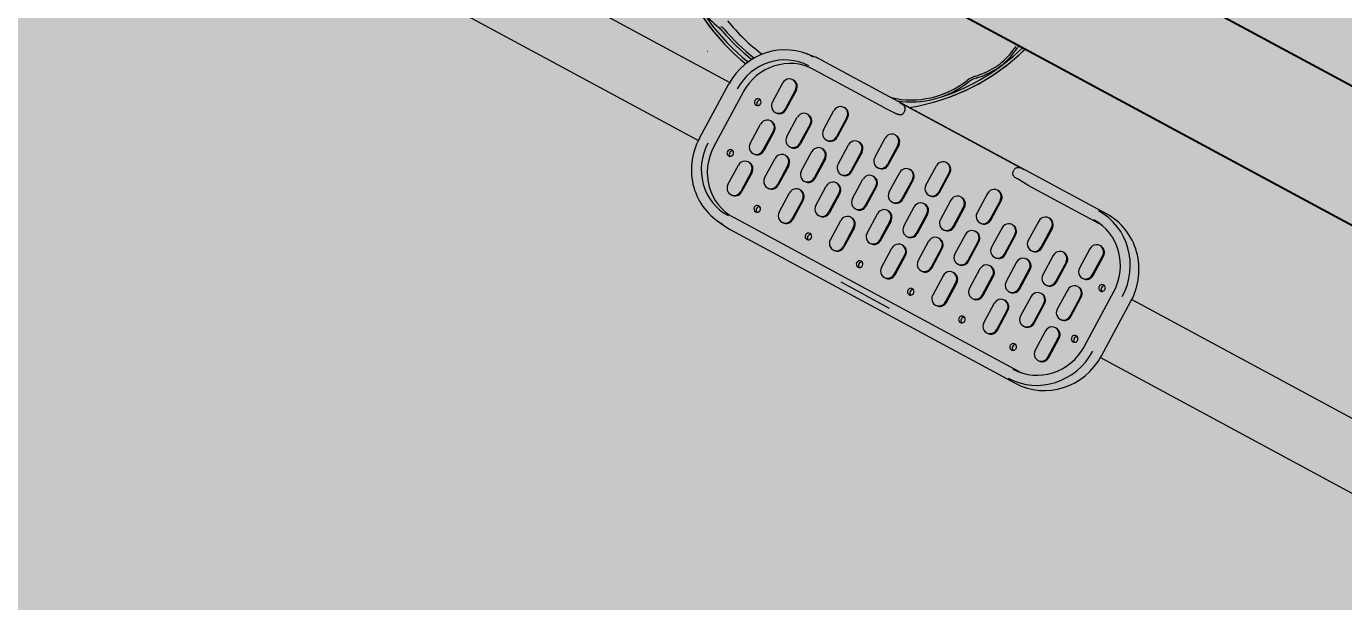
# Model space of a CAD drawing. Header units: millimetres. Extents: x 460 to 723, y 360 to 962.
# Drawn here: x 584.352 to 585.799, y 570.209 to 570.841 of the extents above; entities that cross this region are included whole.
import ezdxf
from ezdxf.lldxf.tags import DXFTag

# ---------------------------------------------------------------- set-up
doc = ezdxf.new("R2010")
doc.units = ezdxf.units.MM
doc.layers.get('0').update_dxf_attribs({"true_color": 0xc2ced6})
for name, color, linetype in [('Default', 7, 'Continuous'), ('DV1_Predeterminado', 7, 'Continuous'), ('G-ACOTADO LOTES', 251, 'Continuous')]:
    doc.layers.add(name, color=color, linetype=linetype)
doc.layers.add('Menorca-Parques-A-Bruñas', color=252, linetype='Continuous', lineweight=5)
doc.styles.add('01COTAS', font='romans.shx')
tags = doc.linetypes.add('DOT2', pattern=[3.175, 0, -3.175]).pattern_tags.tags
tags[6:7] = [DXFTag(74, 4), DXFTag(75, 0), DXFTag(340, '0'), DXFTag(46, 0.0), DXFTag(50, 0.0), DXFTag(44, 0.0), DXFTag(45, 0.0)]
tags[4:5] = [DXFTag(74, 4), DXFTag(75, 0), DXFTag(340, '0'), DXFTag(46, 0.0), DXFTag(50, 0.0), DXFTag(44, 0.0), DXFTag(45, 0.0)]
doc.dimstyles.new('DIM-50-PLANTA', dxfattribs={"dimscale": 0.05, "dimtxt": 2, "dimasz": 2, "dimexe": 2, "dimexo": 2, "dimgap": 1, "dimtad": 1, "dimzin": 4, "dimdsep": 46, "dimtxsty": '01COTAS', "dimblk": 'ARCHTICK', "dimcen": 25, "dimclrd": 256, "dimclre": 256, "dimclrt": 2, "dimadec": 0, "dimazin": 3, "dimtfac": 1, "dimtmove": 2, "dimatfit": 3, "dimfxl": 2, "dimtolj": 1, "dimtzin": 0, "dimarcsym": 0})

# ---------------------------------------------------------------- blocks, each defined once
blk = doc.blocks.new('SE')
at = {"color": 12}
for p, q in [((125.955, 98.385), (113.519, 98.385)), ((113.517, 96.16), (125.955, 96.16))]:
    blk.add_line(p, q, dxfattribs=at)
at = {"color": 252, "lineweight": 0}
for p, q in [((113.017, 94.213), (112.862, 94.193)), ((119.05, 94.222), (113.158, 94.222)), ((117.346, 94.217), (114.785, 94.217)), ((114.785, 94.217), (114.803, 94.217)), ((117.346, 94.217), (117.327, 94.217)), ((114.575, 94.003), (113.11, 94.003)), ((114.575, 94.003), (114.795, 94.011)), ((114.926, 94.089), (114.926, 94.131)), ((117.187, 94.089), (117.187, 94.131)), ((117.538, 94.003), (117.318, 94.011)), ((117.538, 94.003), (119.002, 94.003)), ((112.732, 93.122), (112.732, 93.522)), ((112.882, 93.66), (112.865, 93.66)), ((112.997, 93.522), (112.997, 93.122)), ((113.014, 93.522), (113.014, 93.122)), ((113.79, 93.122), (113.79, 93.522)), ((113.94, 93.66), (113.923, 93.66)), ((114.055, 93.522), (114.055, 93.122)), ((114.072, 93.522), (114.072, 93.122)), ((114.849, 93.122), (114.849, 93.522)), ((114.998, 93.66), (114.981, 93.66)), ((115.113, 93.522), (115.113, 93.122)), ((115.13, 93.522), (115.13, 93.122)), ((115.907, 93.122), (115.907, 93.522)), ((116.056, 93.66), (116.039, 93.66)), ((116.171, 93.122), (116.171, 93.522)), ((116.189, 93.122), (116.189, 93.522)), ((116.965, 93.522), (116.965, 93.122)), ((117.115, 93.66), (117.097, 93.66)), ((117.23, 93.122), (117.23, 93.522)), ((117.247, 93.122), (117.247, 93.522)), ((118.023, 93.522), (118.023, 93.122)), ((118.173, 93.66), (118.156, 93.66)), ((118.288, 93.122), (118.288, 93.522)), ((118.305, 93.122), (118.305, 93.522)), ((119.082, 93.522), (119.082, 93.122)), ((119.231, 93.66), (119.214, 93.66)), ((119.346, 93.122), (119.346, 93.522)), ((119.363, 93.122), (119.363, 93.522)), ((111.246, 93.379), (111.253, 93.378)), ((102.48, 93.072), (111.878, 93.072)), ((111.875, 93.035), (111.875, 91.91)), ((112.178, 93.035), (112.178, 91.91)), ((113.261, 92.697), (113.261, 93.097)), ((113.411, 93.235), (113.394, 93.235)), ((113.526, 93.097), (113.526, 92.697)), ((113.543, 93.097), (113.543, 92.697)), ((114.32, 92.697), (114.32, 93.097)), ((114.469, 93.235), (114.452, 93.235)), ((114.584, 93.097), (114.584, 92.697)), ((114.601, 93.097), (114.601, 92.697)), ((115.378, 92.697), (115.378, 93.097)), ((115.527, 93.235), (115.51, 93.235)), ((115.642, 93.097), (115.642, 92.697)), ((115.659, 93.097), (115.659, 92.697)), ((116.436, 93.097), (116.436, 92.697)), ((116.585, 93.235), (116.568, 93.235)), ((116.701, 92.697), (116.701, 93.097)), ((116.718, 92.697), (116.718, 93.097)), ((117.494, 93.097), (117.494, 92.697)), ((117.644, 93.235), (117.627, 93.235)), ((117.759, 92.697), (117.759, 93.097)), ((117.776, 92.697), (117.776, 93.097)), ((118.552, 93.097), (118.552, 92.697)), ((118.702, 93.235), (118.685, 93.235)), ((118.817, 92.697), (118.817, 93.097)), ((118.834, 92.697), (118.834, 93.097)), ((119.835, 93.035), (119.835, 91.91)), ((120.192, 93.072), (126.742, 93.072)), ((120.193, 91.91), (120.193, 93.035)), ((112.865, 92.985), (112.882, 92.985)), ((112.882, 92.81), (112.865, 92.81)), ((113.923, 92.985), (113.94, 92.985)), ((113.94, 92.81), (113.923, 92.81)), ((114.981, 92.985), (114.998, 92.985)), ((114.998, 92.81), (114.981, 92.81)), ((116.039, 92.985), (116.056, 92.985)), ((116.056, 92.81), (116.039, 92.81)), ((117.097, 92.985), (117.115, 92.985)), ((117.115, 92.81), (117.097, 92.81)), ((118.156, 92.985), (118.173, 92.985)), ((118.173, 92.81), (118.156, 92.81)), ((119.214, 92.985), (119.231, 92.985)), ((119.231, 92.81), (119.214, 92.81)), ((112.732, 92.272), (112.732, 92.672)), ((112.997, 92.672), (112.997, 92.272)), ((113.014, 92.672), (113.014, 92.272)), ((113.394, 92.56), (113.411, 92.56)), ((113.79, 92.272), (113.79, 92.672)), ((114.055, 92.672), (114.055, 92.272)), ((114.072, 92.672), (114.072, 92.272)), ((114.452, 92.56), (114.469, 92.56)), ((114.849, 92.272), (114.849, 92.672)), ((115.113, 92.672), (115.113, 92.272)), ((115.13, 92.672), (115.13, 92.272)), ((115.51, 92.56), (115.527, 92.56)), ((115.907, 92.272), (115.907, 92.672)), ((116.171, 92.272), (116.171, 92.672)), ((116.189, 92.272), (116.189, 92.672)), ((116.568, 92.56), (116.585, 92.56)), ((116.965, 92.672), (116.965, 92.272)), ((117.23, 92.272), (117.23, 92.672)), ((117.247, 92.272), (117.247, 92.672)), ((117.627, 92.56), (117.644, 92.56)), ((118.023, 92.672), (118.023, 92.272)), ((118.288, 92.272), (118.288, 92.672)), ((118.305, 92.272), (118.305, 92.672)), ((118.685, 92.56), (118.702, 92.56)), ((119.082, 92.672), (119.082, 92.272)), ((119.346, 92.272), (119.346, 92.672)), ((119.363, 92.272), (119.363, 92.672)), ((113.411, 92.385), (113.394, 92.385)), ((114.469, 92.385), (114.452, 92.385)), ((115.527, 92.385), (115.51, 92.385)), ((116.585, 92.385), (116.568, 92.385)), ((117.644, 92.385), (117.627, 92.385)), ((118.702, 92.385), (118.685, 92.385)), ((112.865, 92.135), (112.882, 92.135)), ((113.261, 91.847), (113.261, 92.247)), ((113.526, 92.247), (113.526, 91.847)), ((113.543, 92.247), (113.543, 91.847)), ((113.923, 92.135), (113.94, 92.135)), ((114.32, 91.847), (114.32, 92.247)), ((114.584, 92.247), (114.584, 91.847)), ((114.601, 92.247), (114.601, 91.847)), ((114.981, 92.135), (114.998, 92.135)), ((115.378, 91.847), (115.378, 92.247)), ((115.642, 92.247), (115.642, 91.847)), ((115.659, 92.247), (115.659, 91.847)), ((116.039, 92.135), (116.056, 92.135)), ((116.436, 92.247), (116.436, 91.847)), ((116.701, 91.847), (116.701, 92.247)), ((116.718, 91.847), (116.718, 92.247)), ((117.097, 92.135), (117.115, 92.135)), ((117.494, 92.247), (117.494, 91.847)), ((117.759, 91.847), (117.759, 92.247)), ((117.776, 91.847), (117.776, 92.247)), ((118.156, 92.135), (118.173, 92.135)), ((118.552, 92.247), (118.552, 91.847)), ((118.817, 91.847), (118.817, 92.247)), ((118.834, 91.847), (118.834, 92.247)), ((119.214, 92.135), (119.231, 92.135)), ((102.48, 91.872), (111.878, 91.872)), ((112.732, 91.422), (112.732, 91.822)), ((112.882, 91.96), (112.865, 91.96)), ((112.997, 91.822), (112.997, 91.422)), ((113.014, 91.822), (113.014, 91.422)), ((113.79, 91.422), (113.79, 91.822)), ((113.94, 91.96), (113.923, 91.96)), ((114.055, 91.822), (114.055, 91.422)), ((114.072, 91.822), (114.072, 91.422)), ((114.849, 91.422), (114.849, 91.822)), ((114.998, 91.96), (114.981, 91.96)), ((115.113, 91.822), (115.113, 91.422)), ((115.13, 91.822), (115.13, 91.422)), ((115.907, 91.422), (115.907, 91.822)), ((116.056, 91.96), (116.039, 91.96)), ((116.171, 91.422), (116.171, 91.822)), ((116.189, 91.422), (116.189, 91.822)), ((116.965, 91.822), (116.965, 91.422)), ((117.115, 91.96), (117.097, 91.96)), ((117.23, 91.422), (117.23, 91.822)), ((117.247, 91.422), (117.247, 91.822)), ((118.023, 91.822), (118.023, 91.422)), ((118.173, 91.96), (118.156, 91.96)), ((118.288, 91.422), (118.288, 91.822)), ((118.305, 91.422), (118.305, 91.822)), ((119.082, 91.822), (119.082, 91.422)), ((119.231, 91.96), (119.214, 91.96)), ((119.346, 91.422), (119.346, 91.822)), ((119.363, 91.422), (119.363, 91.822)), ((120.192, 91.872), (126.742, 91.872)), ((113.394, 91.71), (113.411, 91.71)), ((114.452, 91.71), (114.469, 91.71)), ((115.51, 91.71), (115.527, 91.71)), ((116.568, 91.71), (116.585, 91.71)), ((117.627, 91.71), (117.644, 91.71)), ((118.685, 91.71), (118.702, 91.71)), ((112.865, 91.285), (112.882, 91.285)), ((113.923, 91.285), (113.94, 91.285)), ((114.981, 91.285), (114.998, 91.285)), ((116.039, 91.285), (116.056, 91.285)), ((117.097, 91.285), (117.115, 91.285)), ((118.156, 91.285), (118.173, 91.285)), ((119.214, 91.285), (119.231, 91.285)), ((119.002, 90.941), (113.11, 90.941)), ((112.862, 90.751), (113.017, 90.731)), ((113.158, 90.722), (119.05, 90.722)), ((115.882, 90.835), (115.387, 90.835)), ((115.882, 90.835), (116.384, 90.835))]:
    blk.add_line(p, q, dxfattribs=at)
for centre, radius, start, end in [((112.66, 97.272), 3.825, 196.9715, 259.6693), ((112.66, 97.272), 3.824, 197.069, 254.62), ((112.66, 97.272), 3.774, 197.2218, 259.8642), ((112.66, 97.272), 3.825, 307.1188, 342.9336), ((112.66, 97.272), 3.774, 316.5512, 342.6871), ((112.66, 97.272), 3.824, 318.4333, 343.0259), ((114.518, 96.305), 1.643, 340.0522, 353.6133), ((116.692, 96.043), 0.51, 166.717, 172.2548), ((114.519, 96.304), 1.679, 339.9203, 353.4097), ((115.129, 96.098), 0.997, 329.8668, 339.2455), ((115.149, 96.088), 1.013, 329.9671, 339.1452), ((114.583, 96.442), 1.643, 315.499, 329.0602), ((114.584, 96.441), 1.679, 315.7027, 329.1919), ((116.121, 94.944), 0.504, 136.6942, 155.4555), ((116.158, 94.92), 0.51, 136.8575, 155.2923), ((114.154, 95.805), 1.643, 285.5675, 336.6507), ((114.155, 95.804), 1.679, 289.6111, 336.4471), ((114.679, 95.428), 0.997, 315.909, 322.283), ((114.695, 95.414), 1.013, 317.9289, 322.1826), ((117.314, 94.061), 0.157, 85.0584, 129.2379), ((111.526, 95.505), 1.674, 244.7208, 259.8676), ((112.66, 97.272), 3.504, 247.3622, 261.7345), ((114.861, 94.129), 0.0647, 1.5087, 55.1509), ((117.251, 94.129), 0.0648, 124.8886, 178.4518), ((111.15, 93.432), 0.432, 68.1257, 79.0719), ((112.66, 97.272), 3.695, 248.5747, 260.2548), ((112.66, 97.272), 3.648, 248.5911, 260.5419)]:
    blk.add_arc(centre, radius, start, end, dxfattribs=at)
for centre, major_axis, start_param, end_param in [((113, 93.035), (0, 1.167), 0, 1.570796), ((113.158, 93.035), (0, -1.188), 3.141593, 3.264972), ((118.892, 93.035), (0, 1.167), 4.712389, 6.283185), ((119.05, 93.035), (0, -1.187), 1.570796, 3.141593), ((113, 93.035), (0, 0.983), 0, 1.570796), ((113.11, 93.035), (0, -0.969), 3.141593, 4.712389), ((118.892, 93.035), (0, 0.983), 4.712389, 6.283185), ((119.002, 93.035), (0, -0.969), 3.076624, 3.141593), ((112.865, 93.522), (0, -0.137), 1.570796, 4.712389), ((112.882, 93.522), (0, -0.137), 1.570796, 3.141593), ((113.923, 93.522), (0, -0.137), 1.570796, 4.712389), ((113.94, 93.522), (0, -0.137), 1.570796, 3.141593), ((114.981, 93.522), (0, -0.137), 1.570796, 4.712389), ((114.998, 93.522), (0, -0.137), 1.570796, 3.141593), ((116.039, 93.522), (0, -0.137), 1.570796, 4.712389), ((116.056, 93.522), (0, -0.137), 1.570796, 3.141593), ((117.097, 93.522), (0, -0.137), 1.570796, 4.712389), ((117.115, 93.522), (0, -0.137), 1.570796, 3.141593), ((118.156, 93.522), (0, -0.137), 1.570796, 4.712389), ((118.173, 93.522), (0, -0.137), 1.570796, 3.141593), ((119.214, 93.522), (0, -0.137), 1.570796, 4.712389), ((119.231, 93.522), (0, -0.137), 1.570796, 3.141593), ((114.452, 93.097), (0, -0.137), 1.570796, 4.712389), ((115.51, 93.097), (0, -0.137), 1.570796, 4.712389), ((116.568, 93.097), (0, -0.137), 1.570796, 4.712389), ((117.627, 93.097), (0, -0.137), 1.570796, 4.712389), ((112.497, 92.997), (0, -0.0625), 3.141593, 6.283185), ((112.545, 92.997), (0, -0.0625), 3.55012, 5.874658), ((112.497, 92.997), (0, 0.0625), 3.141593, 6.283185), ((112.865, 93.122), (0, 0.138), 1.570796, 4.712389), ((112.882, 93.122), (0, 0.138), 3.141593, 4.712389), ((113.394, 93.097), (0, -0.137), 1.570796, 4.712389), ((113.411, 93.097), (0, -0.137), 1.570796, 3.141593), ((113.923, 93.122), (0, 0.138), 1.570796, 4.712389), ((113.94, 93.122), (0, 0.138), 3.141593, 4.712389), ((114.469, 93.097), (0, -0.137), 1.570796, 3.141593), ((114.981, 93.122), (0, 0.138), 1.570796, 4.712389), ((114.998, 93.122), (0, 0.138), 3.141593, 4.712389), ((115.527, 93.097), (0, -0.137), 1.570796, 3.141593), ((116.039, 93.122), (0, 0.137), 1.570796, 4.712389), ((116.056, 93.122), (0, 0.137), 3.141593, 4.712389), ((116.585, 93.097), (0, -0.137), 1.570796, 3.141593), ((117.097, 93.122), (0, 0.138), 1.570796, 4.712389), ((117.115, 93.122), (0, 0.138), 3.141593, 4.712389), ((117.644, 93.097), (0, -0.137), 1.570796, 3.141593), ((118.156, 93.122), (0, 0.138), 1.570796, 4.712389), ((118.173, 93.122), (0, 0.138), 3.141593, 4.712389), ((118.685, 93.097), (0, -0.137), 1.570796, 4.712389), ((118.702, 93.097), (0, -0.137), 1.570796, 3.141593), ((119.214, 93.122), (0, 0.138), 1.570796, 4.712389), ((119.231, 93.122), (0, 0.138), 3.141593, 4.712389), ((119.616, 92.997), (0, 0.0625), 0, 3.141593), ((119.664, 92.997), (0, 0.0625), 0.408527, 2.733065), ((119.616, 92.997), (0, -0.0625), 0, 3.141593), ((112.865, 92.672), (0, -0.137), 1.570796, 4.712389), ((112.882, 92.672), (0, -0.137), 1.570796, 3.141593), ((113.923, 92.672), (0, -0.137), 1.570796, 4.712389), ((113.94, 92.672), (0, -0.137), 1.570796, 3.141593), ((114.981, 92.672), (0, -0.137), 1.570796, 4.712389), ((114.998, 92.672), (0, -0.137), 1.570796, 3.141593), ((116.039, 92.672), (0, -0.137), 1.570796, 4.712389), ((116.056, 92.672), (0, -0.137), 1.570796, 3.141593), ((117.097, 92.672), (0, -0.137), 1.570796, 4.712389), ((117.115, 92.672), (0, -0.137), 1.570796, 3.141593), ((118.156, 92.672), (0, -0.137), 1.570796, 4.712389), ((118.173, 92.672), (0, -0.137), 1.570796, 3.141593), ((119.214, 92.672), (0, -0.137), 1.570796, 4.712389), ((119.231, 92.672), (0, -0.137), 1.570796, 3.141593), ((113.394, 92.697), (0, 0.138), 1.570796, 4.712389), ((113.411, 92.697), (0, 0.138), 3.141593, 4.712389), ((114.452, 92.697), (0, 0.138), 1.570796, 4.712389), ((114.469, 92.697), (0, 0.138), 3.141593, 4.712389), ((115.51, 92.697), (0, 0.138), 1.570796, 4.712389), ((115.527, 92.697), (0, 0.138), 3.141593, 4.712389), ((116.568, 92.697), (0, 0.138), 1.570796, 4.712389), ((116.585, 92.697), (0, 0.138), 3.141593, 4.712389), ((117.627, 92.697), (0, 0.138), 1.570796, 4.712389), ((117.644, 92.697), (0, 0.138), 3.141593, 4.712389), ((118.685, 92.697), (0, 0.138), 1.570796, 4.712389), ((118.702, 92.697), (0, 0.138), 3.141593, 4.712389), ((113.394, 92.247), (0, -0.137), 1.570796, 4.712389), ((113.411, 92.247), (0, -0.137), 1.570796, 3.141593), ((114.452, 92.247), (0, -0.137), 1.570796, 4.712389), ((114.469, 92.247), (0, -0.137), 1.570796, 3.141593), ((115.51, 92.247), (0, -0.137), 1.570796, 4.712389), ((115.527, 92.247), (0, -0.137), 1.570796, 3.141593), ((116.568, 92.247), (0, -0.137), 1.570796, 4.712389), ((116.585, 92.247), (0, -0.137), 1.570796, 3.141593), ((117.627, 92.247), (0, -0.137), 1.570796, 4.712389), ((117.644, 92.247), (0, -0.137), 1.570796, 3.141593), ((118.685, 92.247), (0, -0.137), 1.570796, 4.712389), ((118.702, 92.247), (0, -0.137), 1.570796, 3.141593), ((112.865, 92.272), (0, 0.138), 1.570796, 4.712389), ((112.882, 92.272), (0, 0.138), 3.141593, 4.712389), ((113.923, 92.272), (0, 0.138), 1.570796, 4.712389), ((113.94, 92.272), (0, 0.138), 3.141593, 4.712389), ((114.981, 92.272), (0, 0.138), 1.570796, 4.712389), ((114.998, 92.272), (0, 0.138), 3.141593, 4.712389), ((116.039, 92.272), (0, 0.137), 1.570796, 4.712389), ((116.056, 92.272), (0, 0.137), 3.141593, 4.712389), ((117.097, 92.272), (0, 0.138), 1.570796, 4.712389), ((117.115, 92.272), (0, 0.138), 3.141593, 4.712389), ((118.156, 92.272), (0, 0.138), 1.570796, 4.712389), ((118.173, 92.272), (0, 0.138), 3.141593, 4.712389), ((119.214, 92.272), (0, 0.138), 1.570796, 4.712389), ((119.231, 92.272), (0, 0.138), 3.141593, 4.712389), ((113, 91.91), (0, 1.167), 1.570796, 3.141593), ((113, 91.91), (0, 0.983), 1.570796, 3.141593), ((113.11, 91.91), (0, -0.969), 4.712389, 6.283185), ((112.497, 91.947), (0, -0.0625), 3.141593, 6.283185), ((112.545, 91.947), (0, -0.0625), 3.55012, 5.874658), ((112.497, 91.947), (0, 0.0625), 3.141593, 6.283185), ((112.865, 91.822), (0, -0.137), 1.570796, 4.712389), ((112.882, 91.822), (0, -0.137), 1.570796, 3.141593), ((113.394, 91.847), (0, 0.138), 1.570796, 4.712389), ((113.411, 91.847), (0, 0.138), 3.141593, 4.712389), ((113.923, 91.822), (0, -0.137), 1.570796, 4.712389), ((113.94, 91.822), (0, -0.137), 1.570796, 3.141593), ((114.452, 91.847), (0, 0.138), 1.570796, 4.712389), ((114.469, 91.847), (0, 0.138), 3.141593, 4.712389), ((114.981, 91.822), (0, -0.137), 1.570796, 4.712389), ((114.998, 91.822), (0, -0.137), 1.570796, 3.141593), ((115.51, 91.847), (0, 0.138), 1.570796, 4.712389), ((115.527, 91.847), (0, 0.138), 3.141593, 4.712389), ((116.039, 91.822), (0, -0.137), 1.570796, 4.712389), ((116.056, 91.822), (0, -0.137), 1.570796, 3.141593), ((116.568, 91.847), (0, 0.138), 1.570796, 4.712389), ((116.585, 91.847), (0, 0.138), 3.141593, 4.712389), ((117.097, 91.822), (0, -0.137), 1.570796, 4.712389), ((117.115, 91.822), (0, -0.137), 1.570796, 3.141593), ((117.627, 91.847), (0, 0.138), 1.570796, 4.712389), ((117.644, 91.847), (0, 0.138), 3.141593, 4.712389), ((118.156, 91.822), (0, -0.137), 1.570796, 4.712389), ((118.173, 91.822), (0, -0.137), 1.570796, 3.141593), ((118.685, 91.847), (0, 0.138), 1.570796, 4.712389), ((118.702, 91.847), (0, 0.138), 3.141593, 4.712389), ((118.892, 91.91), (0, 1.167), 3.141593, 4.712389), ((118.892, 91.91), (0, 0.983), 3.141593, 4.712389), ((119.05, 91.91), (0, -1.187), 0, 1.570796), ((119.214, 91.822), (0, -0.137), 1.570796, 4.712389), ((119.231, 91.822), (0, -0.137), 1.570796, 3.141593), ((119.616, 91.947), (0, 0.0625), 0, 3.141593), ((119.664, 91.947), (0, 0.0625), 0.408527, 2.733065), ((119.616, 91.947), (0, -0.0625), 0, 3.141593), ((112.865, 91.422), (0, 0.138), 1.570796, 4.712389), ((112.882, 91.422), (0, 0.138), 3.141593, 4.712389), ((113.411, 91.285), (0, -0.0625), 3.141593, 6.283185), ((113.458, 91.285), (0, -0.0625), 3.55012, 5.874658), ((113.411, 91.285), (0, 0.0625), 3.141593, 6.283185), ((113.923, 91.422), (0, 0.138), 1.570796, 4.712389), ((113.94, 91.422), (0, 0.138), 3.141593, 4.712389), ((114.469, 91.285), (0, -0.0625), 3.141593, 6.283185), ((114.517, 91.285), (0, -0.0625), 3.55012, 5.874658), ((114.469, 91.285), (0, 0.0625), 3.141593, 6.283185), ((114.981, 91.422), (0, 0.138), 1.570796, 4.712389), ((114.998, 91.422), (0, 0.138), 3.141593, 4.712389), ((115.527, 91.285), (0, -0.0625), 3.141593, 6.283185), ((115.575, 91.285), (0, -0.0625), 3.55012, 5.874658), ((115.527, 91.285), (0, 0.0625), 3.141593, 6.283185), ((116.039, 91.422), (0, 0.137), 1.570796, 4.712389), ((116.056, 91.422), (0, 0.137), 3.141593, 4.712389), ((116.585, 91.285), (0, 0.0625), 0, 3.141593), ((116.633, 91.285), (0, 0.0625), 0.408527, 2.733065), ((116.585, 91.285), (0, -0.0625), 0, 3.141593), ((117.097, 91.422), (0, 0.138), 1.570796, 4.712389), ((117.115, 91.422), (0, 0.138), 3.141593, 4.712389), ((117.644, 91.285), (0, 0.0625), 0, 3.141593), ((117.691, 91.285), (0, 0.0625), 0.408527, 2.733065), ((117.644, 91.285), (0, -0.0625), 0, 3.141593), ((118.156, 91.422), (0, 0.138), 1.570796, 4.712389), ((118.173, 91.422), (0, 0.138), 3.141593, 4.712389), ((118.702, 91.285), (0, 0.0625), 0, 3.141593), ((118.75, 91.285), (0, 0.0625), 0.408527, 2.733065), ((118.702, 91.285), (0, -0.0625), 0, 3.141593), ((119.214, 91.422), (0, 0.138), 1.570796, 4.712389), ((119.231, 91.422), (0, 0.138), 3.141593, 4.712389), ((119.002, 91.91), (0, -0.969), 0, 0.064968), ((113.158, 91.91), (0, -1.187), 6.159806, 6.283185)]:
    blk.add_ellipse(centre, major_axis=major_axis, ratio=0.96202, start_param=start_param, end_param=end_param, dxfattribs=at)
for points, knots in [([(114.803, 94.217), (114.804, 94.217), (114.807, 94.217), (114.812, 94.217), (114.816, 94.217), (114.82, 94.217), (114.824, 94.217), (114.828, 94.216), (114.832, 94.216), (114.836, 94.216), (114.839, 94.215), (114.843, 94.214), (114.847, 94.213), (114.85, 94.212), (114.854, 94.211), (114.857, 94.209), (114.861, 94.208), (114.864, 94.206), (114.867, 94.204), (114.871, 94.202), (114.875, 94.199), (114.88, 94.196), (114.886, 94.192), (114.892, 94.187), (114.896, 94.184), (114.898, 94.182)], [0, 0, 0, 0, 0.039547, 0.078778, 0.117798, 0.156694, 0.195533, 0.234366, 0.273228, 0.312141, 0.351111, 0.390134, 0.429196, 0.468274, 0.507339, 0.546378, 0.585399, 0.624409, 0.663414, 0.70242, 0.741431, 0.806015, 0.870634, 0.935294, 1, 1, 1, 1]), ([(114.795, 94.011), (114.798, 94.011), (114.805, 94.011), (114.814, 94.011), (114.824, 94.012), (114.834, 94.014), (114.843, 94.015), (114.853, 94.017), (114.862, 94.02), (114.872, 94.023), (114.881, 94.027), (114.889, 94.031), (114.895, 94.035), (114.901, 94.039), (114.906, 94.044), (114.911, 94.049), (114.915, 94.055), (114.919, 94.061), (114.922, 94.067), (114.924, 94.074), (114.926, 94.081), (114.926, 94.086), (114.926, 94.089)], [0, 0, 0, 0, 0.058448, 0.116817, 0.175153, 0.233486, 0.291853, 0.350268, 0.408714, 0.467156, 0.525609, 0.584093, 0.62562, 0.667159, 0.708711, 0.750298, 0.791923, 0.833537, 0.875113, 0.916664, 0.958251, 1, 1, 1, 1]), ([(117.318, 94.011), (117.306, 94.011), (117.283, 94.012), (117.251, 94.019), (117.224, 94.03), (117.203, 94.046), (117.19, 94.066), (117.187, 94.081), (117.187, 94.089)], [0, 0, 0, 0, 0.217081, 0.412386, 0.584966, 0.739072, 0.876568, 1, 1, 1, 1]), ([(111.329, 93.876), (111.325, 93.878), (111.322, 93.879), (111.316, 93.881), (111.312, 93.882), (111.302, 93.884), (111.296, 93.885), (111.277, 93.887), (111.264, 93.888), (111.253, 93.89)], [0, 0, 0, 0, 0.125, 0.125, 0.25, 0.25, 0.5, 0.5, 1, 1, 1, 1])]:
    blk.add_open_spline(points, degree=3, knots=knots, dxfattribs=at)
at = {"layer": 'DV1_Predeterminado', "color": 7, "linetype": 'DOT2', "lineweight": 25}
blk.add_circle((112.66, 97.272), 25, dxfattribs=at)
blk = doc.blocks.new('_ArchTick')
at = {"color": 0, "linetype": 'ByBlock', "const_width": 0.15}
blk.add_lwpolyline([(-0.5, -0.5), (0.5, 0.5)], dxfattribs=at)
blk = doc.blocks.new('*D283')
at = {"layer": 'Defpoints', "color": 0, "transparency": 16777216}
for p in [(599.717, 584.2951), (599.9993, 584.1338), (581.3643, 552.1676)]:
    blk.add_point(p, dxfattribs=at)
at = {"layer": 'Menorca-Parques-A-Bruñas', "lineweight": -2, "transparency": 16777216}
for p, q in [((581.6467, 552.0063), (599.9993, 584.1338)), ((599.9954, 584.136), (600.0862, 584.0842)), ((581.6427, 552.0085), (581.7335, 551.9567))]:
    blk.add_line(p, q, dxfattribs=at)
at = {"layer": 'Menorca-Parques-A-Bruñas', "lineweight": -2, "transparency": 16777216, "xscale": 0.1, "yscale": 0.1, "zscale": 0.1}
for p, rotation in [((599.9993, 584.1338), 60.26305922463302), ((581.6467, 552.0063), 240.263059224633)]:
    blk.add_blockref('_ArchTick', p, dxfattribs=dict(at, rotation=rotation))
at = {"layer": 'Menorca-Parques-A-Bruñas', "color": 2, "transparency": 16777216, "insert": (590.7362, 568.1197), "char_height": 0.1, "attachment_point": 5, "rotation": 60.2631, "style": '01COTAS'}
blk.add_mtext('\\A1;37.00', dxfattribs=at)
blk = doc.blocks.new('*D248')
at = {"layer": 'Defpoints', "color": 0, "linetype": 'Continuous', "transparency": 16777216}
for p in [(589.0834, 572.2015), (589.5193, 571.9525), (582.8708, 560.3138)]:
    blk.add_point(p, dxfattribs=at)
at = {"layer": 'Menorca-Parques-A-Bruñas', "linetype": 'Continuous', "lineweight": -2, "transparency": 16777216}
for p, q in [((589.0873, 572.1992), (588.9966, 572.2511)), ((582.4349, 560.5628), (589.0834, 572.2015)), ((582.4388, 560.5606), (582.3481, 560.6124))]:
    blk.add_line(p, q, dxfattribs=at)
at = {"layer": 'Menorca-Parques-A-Bruñas', "linetype": 'Continuous', "lineweight": -2, "transparency": 16777216, "xscale": 0.1, "yscale": 0.1, "zscale": 0.1}
for p, rotation in [((589.0834, 572.2015), 60.26305923390061), ((582.4349, 560.5628), 240.2630592339005)]:
    blk.add_blockref('_ArchTick', p, dxfattribs=dict(at, rotation=rotation))
at = {"layer": 'Menorca-Parques-A-Bruñas', "color": 2, "linetype": 'Continuous', "transparency": 16777216, "insert": (585.6723, 566.4317), "char_height": 0.1, "attachment_point": 5, "rotation": 60.2631, "style": '01COTAS'}
blk.add_mtext('\\A1;13.40', dxfattribs=at)

msp = doc.modelspace()

# ---------------------------------------------------------------- hatches: boundary and pattern name
at = {"layer": 'G-ACOTADO LOTES'}
h = msp.add_hatch(color=45, dxfattribs=at)
h.dxf.hatch_style = 1
h.paths.add_polyline_path([(582.0184, 576.2373), (582.165, 560.3427), (582.8708, 560.3138), (589.5193, 571.9525)])

# ---------------------------------------------------------------- block references
at = {"layer": 'Default', "xscale": 0.06036820778940916, "yscale": 0.06036820778940916, "zscale": 0.06036820778940916, "rotation": 331.647215565305}
msp.add_blockref('SE', (576.5126, 569.042, 2.0973), dxfattribs=at)

# ---------------------------------------------------------------- dimensions: what is measured, and where the dimension line sits
at = {"layer": 'Menorca-Parques-A-Bruñas'}
dim = msp.add_aligned_dim(p1=(581.3643, 552.1676, 2.0973), p2=(599.717, 584.2951, 2.0973), distance=-0.3252, dimstyle='DIM-50-PLANTA', override={"dimfxl": 0.09, "dimfxlon": 1}, dxfattribs=at)
dim.commit()
dim.dimension.update_dxf_attribs({"geometry": '*D283', "text_midpoint": (590.7362, 568.1197, 2.0973)})
at = {"layer": 'Menorca-Parques-A-Bruñas', "linetype": 'Continuous'}
dim = msp.add_aligned_dim(p1=(582.8708, 560.3138, 2.0973), p2=(589.5193, 571.9525, 2.0973), distance=0.502, dimstyle='DIM-50-PLANTA', override={"dimfxl": 0.09, "dimfxlon": 1}, dxfattribs=at)
dim.commit()
dim.dimension.update_dxf_attribs({"geometry": '*D248', "text_midpoint": (585.6723, 566.4317, 2.0973)})

doc.saveas('drawing.dxf')
